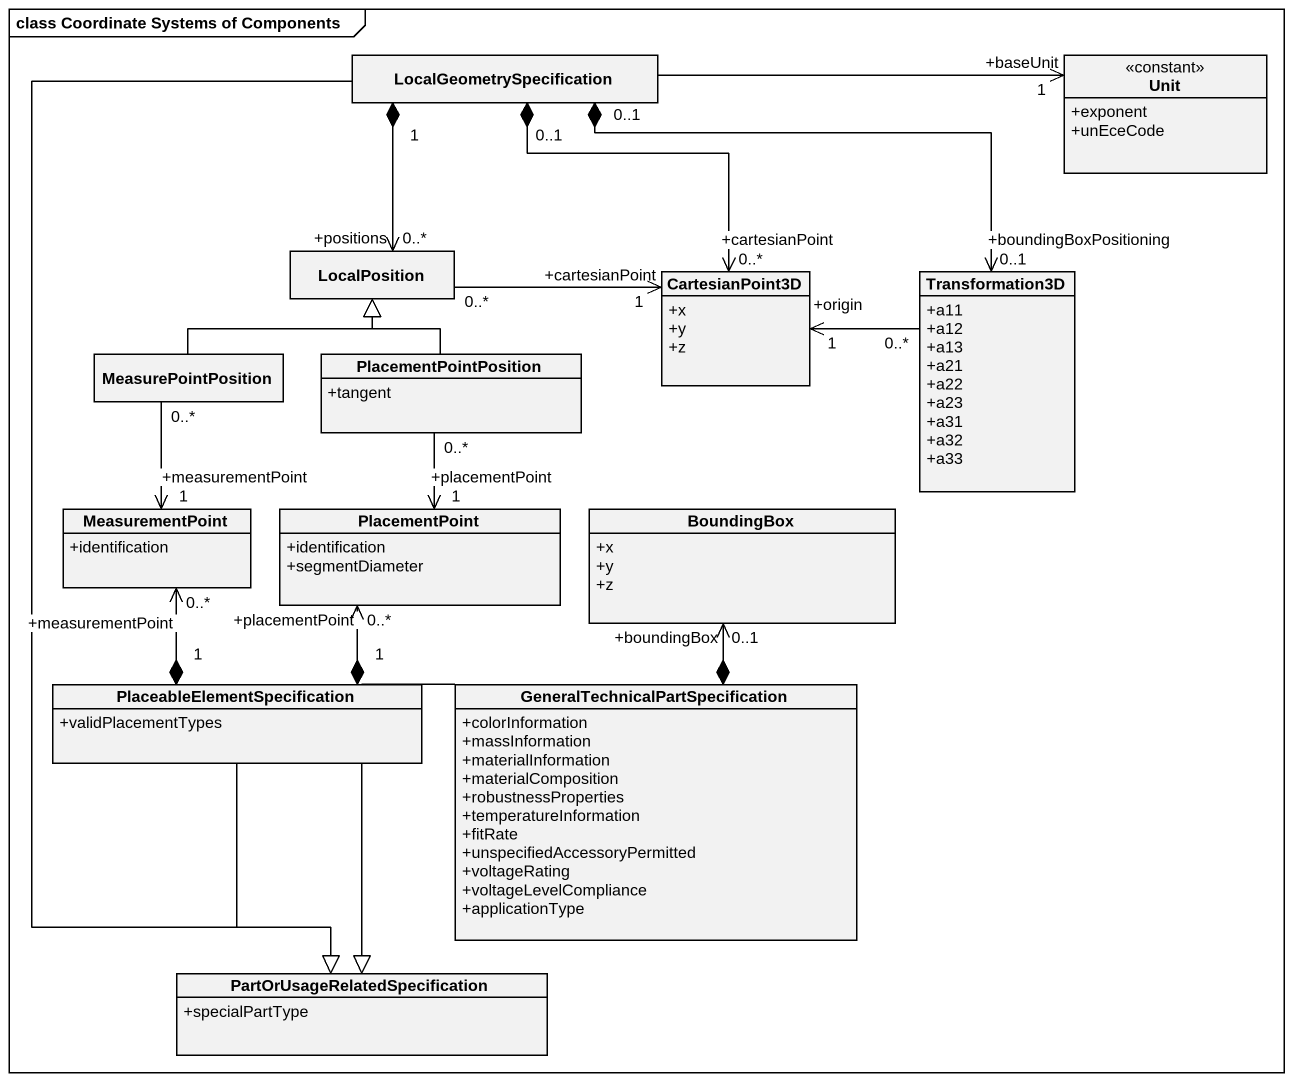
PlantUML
@startuml
mainframe class Coordinate Systems of Components
hide circle
hide empty members
skinparam classAttributeIconSize 0
class LocalGeometrySpecification
class Unit <<constant>> {
  +exponent
  +unEceCode
}
class LocalPosition
class CartesianPoint3D {
  +x
  +y
  +z
}
class Transformation3D {
  +a11
  +a12
  +a13
  +a21
  +a22
  +a23
  +a31
  +a32
  +a33
}
class MeasurePointPosition
class PlacementPointPosition {
  +tangent
}
class MeasurementPoint {
  +identification
}
class PlacementPoint {
  +identification
  +segmentDiameter
}
class BoundingBox {
  +x
  +y
  +z
}
class "PlaceableElementSpecification" as PlaceableElementSpecificatio {
  +validPlacementTypes
}
class "GeneralTechnicalPartSpecification" as GeneralTechnicalPartSpecific {
  +colorInformation
  +massInformation
  +materialInformation
  +materialComposition
  +robustnessProperties
  +temperatureInformation
  +fitRate
  +unspecifiedAccessoryPermitted
  +voltageRating
  +voltageLevelCompliance
  +applicationType
}
class "PartOrUsageRelatedSpecification" as PartOrUsageRelatedSpecificat {
  +specialPartType
}
LocalGeometrySpecification -right-> "1\n+baseUnit" Unit
LocalGeometrySpecification "1" *--> "+positions\n0..*" LocalPosition
LocalGeometrySpecification "0..1" *--> "0..*\n+cartesianPoint" CartesianPoint3D
LocalGeometrySpecification "0..1" *--> "0..1\n+boundingBoxPositioning" Transformation3D
LocalGeometrySpecification --|> PartOrUsageRelatedSpecificat
LocalPosition "0..*" -right-> "1\n+cartesianPoint" CartesianPoint3D
Transformation3D "0..*" -left-> "+origin\n1" CartesianPoint3D
MeasurePointPosition -right-|> LocalPosition
MeasurePointPosition "0..*" --> "1\n+measurementPoint" MeasurementPoint
PlacementPointPosition -up-|> LocalPosition
PlacementPointPosition "0..*" --> "1\n+placementPoint" PlacementPoint
PlaceableElementSpecificatio "1" *-up-> "+measurementPoint\n0..*" MeasurementPoint
PlaceableElementSpecificatio "1" *-up-> "+placementPoint\n0..*" PlacementPoint
PlaceableElementSpecificatio --|> PartOrUsageRelatedSpecificat
GeneralTechnicalPartSpecific *-up-> "+boundingBox\n0..1" BoundingBox
GeneralTechnicalPartSpecific --|> PartOrUsageRelatedSpecificat
@enduml
